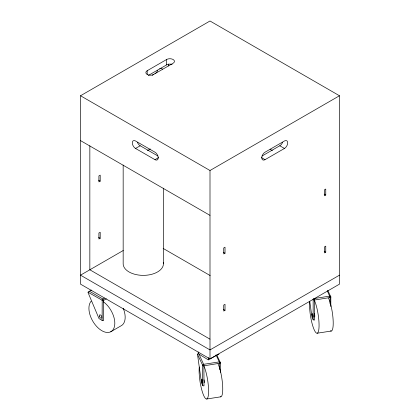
<?xml version="1.0" encoding="UTF-8"?>
<svg xmlns="http://www.w3.org/2000/svg" width="420" height="420" viewBox="0 0 420 420"><rect width="100%" height="100%" fill="white"/><g stroke="black" fill="none" stroke-linecap="round" stroke-linejoin="round"><path stroke-width="0.63" d="M197.479 354.239L197.873 353.735L198.828 353.787L203.9 364.928L203.999 385.854A1.097 0.635 0 0 1 202.65 385.403L201.511 382.951L197.479 354.239L202.729 365.447M89.565 291.322L102.905 299.024A1.097 0.635 60 0 1 103.682 300.368L103.682 320.402A1.097 0.635 0 0 1 102.128 320.402L99.02 318.607L88.132 292.777L88.273 291.721L91.733 290.073M313.887 298.61A1.097 0.866 -24.9 0 1 314.186 298.526L314.47 300.038L314.47 320.072A1.097 0.635 0 0 1 313.126 319.62L313.168 299.465M330.11 297.439L330.036 303.697M102.202 300.232L102.128 320.402M327.306 290.855L330.225 297.518L314.47 300.038A1.097 0.635 0 0 1 313.126 299.586L313.126 299.586A1.097 0.866 -24.9 0 1 313.493 298.851M219.702 363.248L203.999 365.815A1.097 0.635 0 0 1 202.65 365.369L202.65 385.403M102.228 300.263L88.011 292.22M219.728 363.269L219.56 369.479M330.204 297.486L330.036 297.628A1.097 0.635 0 0 0 330.813 296.851L327.857 290.488M202.713 365.327L202.65 365.369A1.097 0.866 -24.9 0 1 203.71 364.308L219.277 361.898A1.097 0.866 -24.9 0 1 220.337 362.628L220.337 372.346M80.519 95.755L210 21L339.481 95.755L339.481 284.141L210 358.895L80.519 284.141L80.519 95.755L210 170.51L339.481 95.755M153.678 74.45A4.578 2.641 0 0 1 147.2 74.45A4.578 2.641 0 0 1 147.2 70.712L166.625 59.498A4.578 2.641 0 0 1 173.098 59.498A4.578 2.641 0 0 1 173.098 63.236L152.197 75.306M148.312 75.453L166.625 64.88A4.578 2.641 0 0 1 172.148 64.46M135.55 148.459L154.97 159.673A4.578 2.641 60 0 0 158.209 157.804A4.578 2.641 60 0 0 154.97 152.197L135.55 140.984A4.578 2.641 60 0 0 132.311 142.853A4.578 2.641 60 0 0 135.55 148.459L140.212 145.766L157.967 156.02M147.467 150.591L150.276 148.969M100.202 181.125L98.905 181.876L98.905 175.896L100.202 175.145L100.202 181.125L98.648 180.227M154.97 159.673L158.597 157.579M100.202 238.24L98.905 238.991L98.905 233.006L100.202 232.26L100.202 238.24L98.648 237.342M262.033 156.02L279.788 145.766A4.578 2.641 -60 0 0 282.592 142.28M265.031 159.673L284.45 148.459A4.578 2.641 -60 0 0 287.69 142.853A4.578 2.641 -60 0 0 284.45 140.984L265.031 152.197A4.578 2.641 -60 0 0 261.791 157.804A4.578 2.641 -60 0 0 265.031 159.673L261.403 157.579M123.281 250.483L80.519 275.168L210 349.923L339.481 275.168M104.533 298.084L102.905 299.024A1.097 0.635 -60 0 0 102.128 300.368L102.291 300.41M106.391 298.804L103.682 300.368A1.097 0.635 0 0 1 102.128 300.368L102.27 300.337M225.02 253.192L223.724 253.937L223.724 247.958L225.02 247.212L225.02 253.192L223.466 252.294M325.757 195.032L324.461 195.778L324.461 189.798L325.757 189.053L325.757 195.032L324.203 194.135M110.733 331.784L121.086 325.805A18.312 10.574 60 0 0 123.228 308.259M225.02 310.306L223.724 311.052L223.724 305.072L225.02 304.322L225.02 310.306L223.466 309.409M325.757 252.147L324.461 252.893L324.461 246.913L325.757 246.162L325.757 252.147L324.203 251.249M198.261 352.007L198.261 353.708L208.289 359.872L218.967 354.081M314.186 298.526L329.752 296.116A1.097 0.866 -24.9 0 1 330.813 296.851L330.813 306.563M317.179 333.218L331.328 331.028M206.703 399L220.852 396.811M279.788 145.766L284.45 148.459M270.102 149.2L272.37 150.507M80.519 140.611L210 215.366M163.139 248.414L210.178 275.572M210 339.161L89.843 269.787L89.843 145.761M313.126 319.62L311.987 317.173L309.724 301.187A18.312 3.875 81.2 0 0 313.451 327.947A18.312 3.875 81.2 0 0 319.048 326.713A18.312 3.875 81.2 0 0 314.349 300.227M216.888 355.21L220.337 362.628A1.097 0.635 0 0 1 219.56 363.405L219.319 361.993L216.017 354.884M210 170.51L210 358.895M208.289 357.604L208.289 359.872M168.651 64.061L168.651 66.003M166.625 59.498L166.625 64.88M163.438 188.16L163.438 263.503M147.2 70.712L147.2 74.298M123.165 165.049L123.165 263.981A20.144 11.629 0 0 0 144.769 275.342A20.144 11.629 0 0 0 163.285 262.29M140.212 145.766A4.578 2.641 60 0 1 137.408 142.28M159.632 68.917A4.578 2.641 -60 0 1 162.435 69.169M157.773 70.214A4.578 2.641 -60 0 1 154.97 73.705M314.323 313.63A1.832 0.389 81.2 0 1 314.795 315.898A1.832 0.389 81.2 0 1 314.475 316.874M328.498 298.037A18.312 3.875 81.2 0 1 333.113 319.772A18.312 3.875 81.2 0 1 330.445 330.787M203.994 379.801A1.832 0.389 81.2 0 1 204.32 381.68A1.832 0.389 81.2 0 1 204.131 382.725M203.873 366.009A18.312 3.875 81.2 0 1 208.572 392.495A18.312 3.875 81.2 0 1 202.976 393.729A18.312 3.875 81.2 0 1 199.285 367.022M218.022 363.82A18.312 3.875 81.2 0 1 222.574 384.636A18.312 3.875 81.2 0 1 220.427 396.795M103.325 301.754A18.312 10.574 60 0 1 114.329 327.028A18.312 10.574 60 0 1 96.374 326.141A18.312 10.574 60 0 1 91.182 301.156M312.081 314.486A1.832 0.389 81.2 0 0 312.821 317.216A1.832 0.389 81.2 0 0 312.769 314.517A1.832 0.389 81.2 0 0 312.081 314.486M201.611 380.268A1.832 0.389 81.2 0 0 202.346 382.998A1.832 0.389 81.2 0 0 202.293 380.3A1.832 0.389 81.2 0 0 201.611 380.268M99.325 316.181A1.832 1.055 60 0 0 101.488 318.103A1.832 1.055 60 0 0 100.91 315.268A1.832 1.055 60 0 0 99.325 316.181"/></g></svg>
